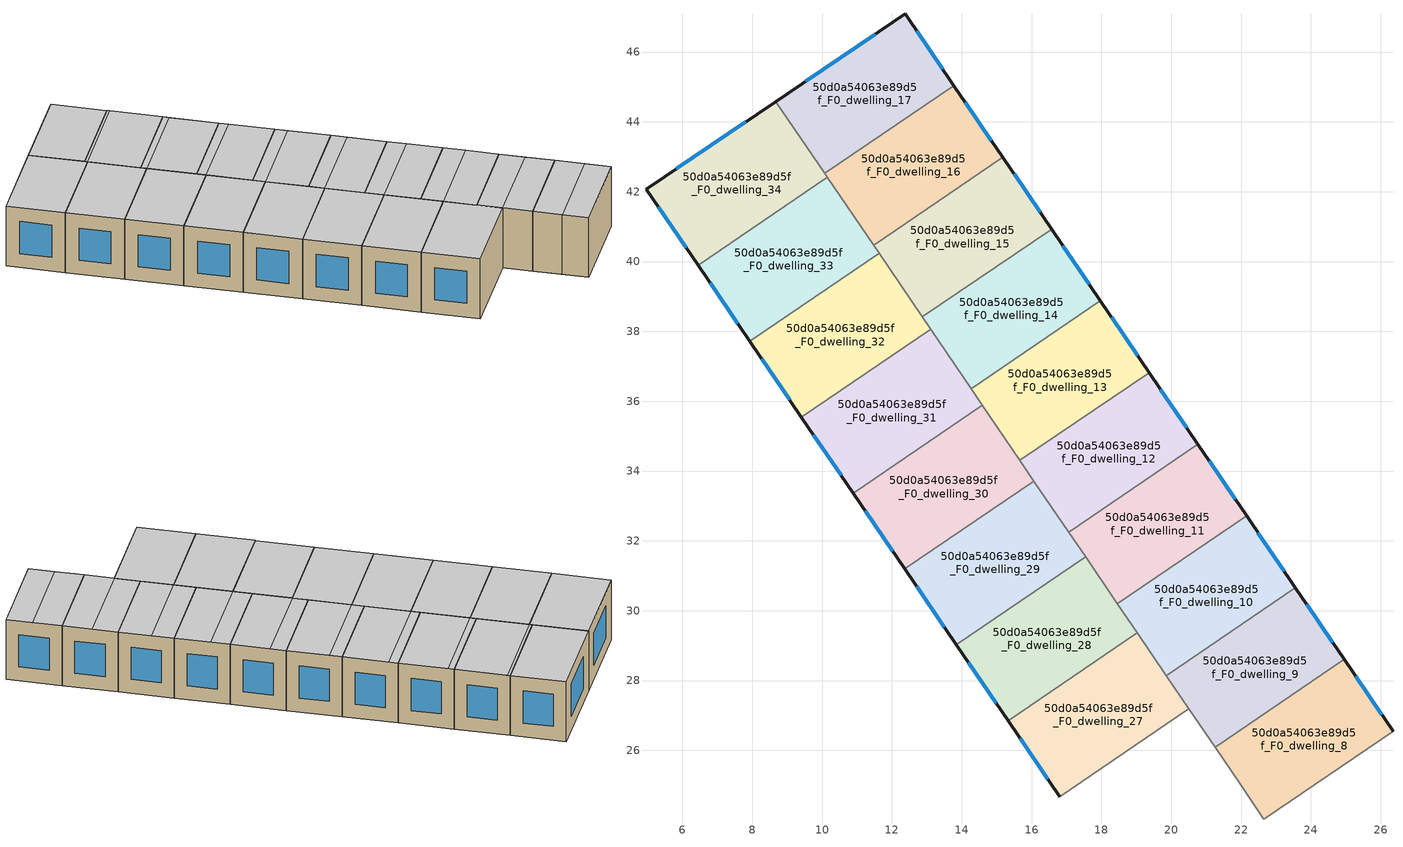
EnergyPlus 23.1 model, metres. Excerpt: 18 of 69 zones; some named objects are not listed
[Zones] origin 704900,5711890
50d0a54063e89d5f_F0_dwelling_10
 floor ground (EU_floor_Construction): 22.16,32.71 23.56,30.66 19.86,28.14 18.46,30.2 z0
 wall outside (EU_wall_Construction): 23.56,30.66 22.16,32.71 z0:3
 wall to 50d0a54063e89d5f_F0_dwelling_11 (EU_wall_Construction): 22.16,32.71 18.46,30.2 z0:3
 wall to 50d0a54063e89d5f_F0_dwelling_9 (EU_wall_Construction): 19.86,28.14 23.56,30.66 z0:3
 wall to 50d0a54063e89d5f_F0_dwelling_27 (EU_wall_Construction): 19.03,29.36 19.86,28.14 z0:3
 wall to 50d0a54063e89d5f_F0_dwelling_28 (EU_wall_Construction): 18.46,30.2 19.03,29.36 z0:3
 window (EU_Window_Construction): 23.24,31.13 22.49,32.24 z0.69:2.31
 ceiling adiabatic (EU_roof_Construction): 23.56,30.66 22.73,31.87 19.03,29.36 19.86,28.14 z3
 ceiling to 50d0a54063e89d5f_F1_dwelling_21 (EU_floor_Construction): 22.73,31.87 22.16,32.71 18.46,30.2 19.03,29.36 z3
50d0a54063e89d5f_F0_dwelling_11
 floor ground (EU_floor_Construction): 20.77,34.77 22.16,32.71 18.46,30.2 17.06,32.25 z0
 wall outside (EU_wall_Construction): 22.16,32.71 20.77,34.77 z0:3
 wall to 50d0a54063e89d5f_F0_dwelling_12 (EU_wall_Construction): 20.77,34.77 17.06,32.25 z0:3
 wall to 50d0a54063e89d5f_F0_dwelling_28 (EU_wall_Construction): 17.55,31.54 18.46,30.2 z0:3
 wall to 50d0a54063e89d5f_F0_dwelling_29 (EU_wall_Construction): 17.06,32.25 17.55,31.54 z0:3
 window (EU_Window_Construction): 21.84,33.19 21.09,34.29 z0.69:2.31
 ceiling to 50d0a54063e89d5f_F1_dwelling_21 (EU_floor_Construction): 22.16,32.71 21.25,34.05 17.55,31.53 18.46,30.2 z3
 ceiling to 50d0a54063e89d5f_F1_dwelling_23 (EU_floor_Construction): 21.25,34.05 20.76,34.77 17.06,32.25 17.55,31.53 z3
50d0a54063e89d5f_F0_dwelling_12
 floor ground (EU_floor_Construction): 19.37,36.82 20.77,34.77 17.06,32.25 15.67,34.31 z0
 wall outside (EU_wall_Construction): 20.77,34.77 19.37,36.82 z0:3
 wall to 50d0a54063e89d5f_F0_dwelling_13 (EU_wall_Construction): 19.37,36.82 15.67,34.31 z0:3
 wall to 50d0a54063e89d5f_F0_dwelling_29 (EU_wall_Construction): 16.07,33.71 17.06,32.25 z0:3
 wall to 50d0a54063e89d5f_F0_dwelling_30 (EU_wall_Construction): 15.67,34.31 16.07,33.71 z0:3
 window (EU_Window_Construction): 20.44,35.24 19.69,36.35 z0.69:2.31
 ceiling to 50d0a54063e89d5f_F1_dwelling_23 (EU_floor_Construction): 20.76,34.77 19.77,36.22 16.07,33.71 17.06,32.25 z3
 ceiling to 50d0a54063e89d5f_F1_dwelling_25 (EU_floor_Construction): 19.77,36.22 19.37,36.82 15.67,34.31 16.07,33.71 z3
50d0a54063e89d5f_F0_dwelling_13
 floor ground (EU_floor_Construction): 17.97,38.88 19.37,36.82 15.67,34.31 14.27,36.36 z0
 wall outside (EU_wall_Construction): 19.37,36.82 17.97,38.88 z0:3
 wall to 50d0a54063e89d5f_F0_dwelling_14 (EU_wall_Construction): 17.97,38.88 14.27,36.36 z0:3
 wall to 50d0a54063e89d5f_F0_dwelling_30 (EU_wall_Construction): 14.59,35.89 15.67,34.31 z0:3
 wall to 50d0a54063e89d5f_F0_dwelling_31 (EU_wall_Construction): 14.27,36.36 14.59,35.89 z0:3
 window (EU_Window_Construction): 19.04,37.3 18.29,38.4 z0.69:2.31
 ceiling to 50d0a54063e89d5f_F1_dwelling_25 (EU_floor_Construction): 19.37,36.82 18.3,38.4 14.6,35.88 15.67,34.31 z3
 ceiling to 50d0a54063e89d5f_F1_dwelling_27 (EU_floor_Construction): 18.3,38.4 17.97,38.88 14.27,36.36 14.6,35.88 z3
50d0a54063e89d5f_F0_dwelling_14
 floor ground (EU_floor_Construction): 16.57,40.93 17.97,38.88 14.27,36.36 12.87,38.42 z0
 wall outside (EU_wall_Construction): 17.97,38.88 16.57,40.93 z0:3
 wall to 50d0a54063e89d5f_F0_dwelling_15 (EU_wall_Construction): 16.57,40.93 12.87,38.42 z0:3
 wall to 50d0a54063e89d5f_F0_dwelling_31 (EU_wall_Construction): 13.11,38.06 14.27,36.36 z0:3
 wall to 50d0a54063e89d5f_F0_dwelling_32 (EU_wall_Construction): 12.87,38.42 13.11,38.06 z0:3
 window (EU_Window_Construction): 17.65,39.35 16.9,40.46 z0.69:2.31
 ceiling to 50d0a54063e89d5f_F1_dwelling_27 (EU_floor_Construction): 17.97,38.88 16.82,40.57 13.12,38.06 14.27,36.36 z3
 ceiling to 50d0a54063e89d5f_F1_dwelling_29 (EU_floor_Construction): 16.82,40.57 16.57,40.93 12.87,38.42 13.12,38.06 z3
50d0a54063e89d5f_F0_dwelling_15
 floor ground (EU_floor_Construction): 15.18,42.99 16.57,40.93 12.87,38.42 11.48,40.47 z0
 wall outside (EU_wall_Construction): 16.57,40.93 15.18,42.99 z0:3
 wall to 50d0a54063e89d5f_F0_dwelling_16 (EU_wall_Construction): 15.18,42.99 11.48,40.47 z0:3
 wall to 50d0a54063e89d5f_F0_dwelling_32 (EU_wall_Construction): 11.63,40.24 12.87,38.42 z0:3
 wall to 50d0a54063e89d5f_F0_dwelling_33 (EU_wall_Construction): 11.48,40.47 11.63,40.24 z0:3
 window (EU_Window_Construction): 16.25,41.41 15.5,42.51 z0.69:2.31
 ceiling to 50d0a54063e89d5f_F1_dwelling_29 (EU_floor_Construction): 16.57,40.93 15.34,42.75 11.64,40.23 12.87,38.42 z3
 ceiling adiabatic (EU_roof_Construction): 15.34,42.75 15.18,42.99 11.48,40.47 11.64,40.23 z3
50d0a54063e89d5f_F0_dwelling_16
 floor ground (EU_floor_Construction): 13.78,45.04 15.18,42.99 11.48,40.47 10.08,42.52 z0
 wall outside (EU_wall_Construction): 15.18,42.99 13.78,45.04 z0:3
 wall to 50d0a54063e89d5f_F0_dwelling_17 (EU_wall_Construction): 13.78,45.04 10.08,42.52 z0:3
 wall to 50d0a54063e89d5f_F0_dwelling_33 (EU_wall_Construction): 10.16,42.41 11.48,40.47 z0:3
 wall to 50d0a54063e89d5f_F0_dwelling_34 (EU_wall_Construction): 10.08,42.52 10.16,42.41 z0:3
 window (EU_Window_Construction): 14.85,43.46 14.1,44.56 z0.69:2.31
 ceiling adiabatic (EU_roof_Construction): 15.18,42.99 13.86,44.92 10.16,42.41 11.48,40.47 z3
 ceiling to 50d0a54063e89d5f_F1_dwelling_33 (EU_floor_Construction): 13.86,44.92 13.78,45.04 10.08,42.52 10.16,42.41 z3
50d0a54063e89d5f_F0_dwelling_17
 floor ground (EU_floor_Construction): 12.38,47.09 13.78,45.04 10.08,42.52 8.68,44.58 z0
 wall outside (EU_wall_Construction): 13.78,45.04 12.38,47.09 8.68,44.58 z0:3
 wall to 50d0a54063e89d5f_F0_dwelling_34 (EU_wall_Construction): 8.68,44.58 10.08,42.52 z0:3
 window (EU_Window_Construction): 11.53,46.51 9.54,45.16 / 13.46,45.51 12.71,46.62 z0.69:2.31
 ceiling adiabatic (EU_roof_Construction): 13.78,45.04 12.38,47.09 8.68,44.58 10.08,42.52 z3
50d0a54063e89d5f_F0_dwelling_27
 floor ground (EU_floor_Construction): 19.03,29.37 20.51,27.19 16.81,24.67 15.33,26.85 z0
 wall outside (EU_wall_Construction): 15.33,26.85 16.81,24.67 z0:3
 wall to 50d0a54063e89d5f_F0_dwelling_28 (EU_wall_Construction): 19.03,29.37 15.33,26.85 z0:3
 wall to 50d0a54063e89d5f_F0_dwelling_26 (EU_wall_Construction): 16.81,24.67 20.51,27.19 z0:3
 wall to 50d0a54063e89d5f_F0_dwelling_9 (EU_wall_Construction): 20.51,27.19 19.86,28.14 z0:3
 window (EU_Window_Construction): 15.67,26.34 16.46,25.18 z0.69:2.31
 ceiling adiabatic (EU_roof_Construction): 20.51,27.19 19.03,29.36 15.33,26.84 16.81,24.67 z3
 roof outside (EU_roof_Construction): 20.16,27.7 19.03,29.37 15.33,26.84 19.03,29.36 z3
50d0a54063e89d5f_F0_dwelling_28
 floor ground (EU_floor_Construction): 17.55,31.54 19.03,29.37 15.33,26.85 13.85,29.02 z0
 wall outside (EU_wall_Construction): 13.85,29.02 15.33,26.85 z0:3
 wall to 50d0a54063e89d5f_F0_dwelling_29 (EU_wall_Construction): 17.55,31.54 13.85,29.02 z0:3
 window (EU_Window_Construction): 14.19,28.52 14.99,27.35 z0.69:2.31
 ceiling to 50d0a54063e89d5f_F1_dwelling_20 (EU_floor_Construction): 19.03,29.36 17.55,31.53 13.85,29.02 15.33,26.85 z3
50d0a54063e89d5f_F0_dwelling_29
 floor ground (EU_floor_Construction): 16.07,33.71 17.55,31.54 13.85,29.02 12.37,31.2 z0
 wall outside (EU_wall_Construction): 12.37,31.2 13.85,29.02 z0:3
 wall to 50d0a54063e89d5f_F0_dwelling_30 (EU_wall_Construction): 16.07,33.71 12.37,31.2 z0:3
 window (EU_Window_Construction): 12.71,30.69 13.51,29.53 z0.69:2.31
 ceiling to 50d0a54063e89d5f_F1_dwelling_22 (EU_floor_Construction): 17.55,31.54 16.07,33.71 12.37,31.19 13.85,29.02 z3
50d0a54063e89d5f_F0_dwelling_30
 floor ground (EU_floor_Construction): 14.59,35.89 16.07,33.71 12.37,31.2 10.89,33.37 z0
 wall outside (EU_wall_Construction): 10.89,33.37 12.37,31.2 z0:3
 wall to 50d0a54063e89d5f_F0_dwelling_31 (EU_wall_Construction): 14.59,35.89 10.89,33.37 z0:3
 window (EU_Window_Construction): 11.23,32.87 12.03,31.7 z0.69:2.31
 ceiling to 50d0a54063e89d5f_F1_dwelling_24 (EU_floor_Construction): 16.07,33.71 14.59,35.88 10.89,33.37 12.37,31.2 z3
 roof outside (EU_roof_Construction): 12.37,31.2 10.89,33.37 14.59,35.89 10.89,33.37 z3
50d0a54063e89d5f_F0_dwelling_31
 floor ground (EU_floor_Construction): 13.11,38.06 14.59,35.89 10.89,33.37 9.41,35.55 z0
 wall outside (EU_wall_Construction): 9.41,35.55 10.89,33.37 z0:3
 wall to 50d0a54063e89d5f_F0_dwelling_32 (EU_wall_Construction): 13.11,38.06 9.41,35.55 z0:3
 window (EU_Window_Construction): 9.75,35.04 10.55,33.87 z0.69:2.31
 ceiling to 50d0a54063e89d5f_F1_dwelling_26 (EU_floor_Construction): 14.59,35.89 13.12,38.06 9.42,35.54 10.89,33.37 z3
50d0a54063e89d5f_F0_dwelling_32
 floor ground (EU_floor_Construction): 11.63,40.24 13.11,38.06 9.41,35.55 7.93,37.72 z0
 wall outside (EU_wall_Construction): 7.93,37.72 9.41,35.55 z0:3
 wall to 50d0a54063e89d5f_F0_dwelling_33 (EU_wall_Construction): 11.63,40.24 7.93,37.72 z0:3
 window (EU_Window_Construction): 8.28,37.22 9.07,36.05 z0.69:2.31
 ceiling to 50d0a54063e89d5f_F1_dwelling_28 (EU_floor_Construction): 13.11,38.06 11.64,40.23 7.94,37.71 9.41,35.55 z3
50d0a54063e89d5f_F0_dwelling_33
 floor ground (EU_floor_Construction): 10.16,42.41 11.63,40.24 7.93,37.72 6.45,39.89 z0
 wall outside (EU_wall_Construction): 6.45,39.89 7.93,37.72 z0:3
 wall to 50d0a54063e89d5f_F0_dwelling_34 (EU_wall_Construction): 10.16,42.41 6.45,39.89 z0:3
 window (EU_Window_Construction): 6.8,39.39 7.59,38.22 z0.69:2.31
 ceiling to 50d0a54063e89d5f_F1_dwelling_30 (EU_floor_Construction): 11.63,40.24 10.16,42.41 6.46,39.89 7.93,37.72 z3
50d0a54063e89d5f_F0_dwelling_34
 floor ground (EU_floor_Construction): 8.68,44.58 10.16,42.41 6.45,39.89 4.97,42.07 z0
 wall outside (EU_wall_Construction): 8.68,44.58 4.97,42.07 6.45,39.89 z0:3
 window (EU_Window_Construction): 5.32,41.57 6.11,40.4 / 7.82,44 5.83,42.65 z0.69:2.31
 ceiling adiabatic (EU_roof_Construction): 10.15,42.41 8.67,44.58 4.97,42.07 6.45,39.89 z3
50d0a54063e89d5f_F0_dwelling_8
 floor ground (EU_floor_Construction): 24.96,28.61 26.35,26.55 22.65,24.03 21.26,26.09 z0
 wall outside (EU_wall_Construction): 26.35,26.55 24.96,28.61 z0:3
 wall to 50d0a54063e89d5f_F0_dwelling_9 (EU_wall_Construction): 24.96,28.61 21.26,26.09 z0:3
 wall to 50d0a54063e89d5f_F0_dwelling_7 (EU_wall_Construction): 22.65,24.03 26.35,26.55 z0:3
 wall to 50d0a54063e89d5f_F0_dwelling_26 (EU_wall_Construction): 21.26,26.09 21.99,25.01 z0:3
 wall to 50d0a54063e89d5f_F0_dwelling_25 (EU_wall_Construction): 21.99,25.01 22.65,24.03 z0:3
 window (EU_Window_Construction): 26.03,27.03 25.28,28.13 z0.69:2.31
 ceiling to 50d0a54063e89d5f_F1_dwelling_17 (EU_floor_Construction): 25.69,27.52 24.96,28.6 21.26,26.09 21.99,25.01 z3
 ceiling to 50d0a54063e89d5f_F1_dwelling_15 (EU_floor_Construction): 26.35,26.55 25.69,27.52 21.99,25.01 22.65,24.03 z3
50d0a54063e89d5f_F0_dwelling_9
 floor ground (EU_floor_Construction): 23.56,30.66 24.96,28.61 21.26,26.09 19.86,28.14 z0
 wall outside (EU_wall_Construction): 24.96,28.61 23.56,30.66 z0:3
 wall to 50d0a54063e89d5f_F0_dwelling_26 (EU_wall_Construction): 20.51,27.19 21.26,26.09 z0:3
 window (EU_Window_Construction): 24.63,29.08 23.88,30.18 z0.69:2.31
 ceiling to 50d0a54063e89d5f_F1_dwelling_17 (EU_floor_Construction): 24.96,28.61 24.21,29.7 20.51,27.18 21.26,26.09 z3
 ceiling adiabatic (EU_roof_Construction): 24.21,29.7 23.56,30.66 19.86,28.14 20.51,27.18 z3
[Building]
EU S2 Campaign: North Axis=0; Terrain=City; Solar Distribution=FullExterior
[Site:Location]
London: Latitude=51.5; Longitude=-0.5; Time Zone=0; Elevation=25
[SizingPeriod:WeatherFileDays]
AnnualSizingPeriod: Begin Month=1; Begin Day of Month=1; End Month=12; End Day of Month=31; Day of Week for Start Day=Monday; Use Weather File Daylight Saving Period=No; Use Weather File Rain and Snow Indicators=No
[MATERIAL]
EU_InternalMass_Material: Roughness=MediumRough; Thickness=0.1; Conductivity=1; Density=1800; Specific Heat=900; Thermal Absorptance=0.9; Solar Absorptance=0.7; Visible Absorptance=0.7
[MATERIAL:NOMASS] Roughness=MediumRough; Thermal Absorptance=0.9; Solar Absorptance=0.7; Visible Absorptance=0.7
Name | Thermal Resistance
EU_wall_NoMass | 0.635353
EU_roof_NoMass | 0.675062
EU_floor_NoMass | 1.96382
[WINDOWMATERIAL:SIMPLEGLAZINGSYSTEM]
EU_Window_SimpleGlazing: UFactor=2.96269; Solar Heat Gain Coefficient=0.76; Visible Transmittance=0.76
[CONSTRUCTION]
EU_wall_Construction: EU_wall_NoMass
EU_roof_Construction: EU_roof_NoMass
EU_floor_Construction: EU_floor_NoMass
EU_InternalMass_Construction: EU_InternalMass_Material
EU_Window_Construction: EU_Window_SimpleGlazing
[ZONE] Type=1; Multiplier=1; Ceiling Height=autocalculate; Floor Area=autocalculate; Part of Total Floor Area=Yes
Name | Volume
50d0a54063e89d5f_F0_dwelling_10; 50d0a54063e89d5f_F0_dwelling_17 | 33.3442
50d0a54063e89d5f_F0_dwelling_11 | 33.3523
50d0a54063e89d5f_F0_dwelling_12; 50d0a54063e89d5f_F0_dwelling_8 | 33.3508
50d0a54063e89d5f_F0_dwelling_13 | 33.3633
50d0a54063e89d5f_F0_dwelling_14 | 33.3428
50d0a54063e89d5f_F0_dwelling_15; 50d0a54063e89d5f_F0_dwelling_16; 50d0a54063e89d5f_F0_dwelling_9 | 33.3516
50d0a54063e89d5f_F0_dwelling_27 | 35.3027
50d0a54063e89d5f_F0_dwelling_28 | 35.3181
50d0a54063e89d5f_F0_dwelling_29 | 35.3057
50d0a54063e89d5f_F0_dwelling_30 | 35.3071
50d0a54063e89d5f_F0_dwelling_31 | 35.3167
50d0a54063e89d5f_F0_dwelling_32 | 35.302
50d0a54063e89d5f_F0_dwelling_33 | 35.3093
50d0a54063e89d5f_F0_dwelling_34 | 35.3086
[INTERNALMASS] Construction=EU_InternalMass_Construction
Name | Zone or ZoneList | Surface Area
50d0a54063e89d5f_F0_dwelling_8_EU_InternalMass | 50d0a54063e89d5f_F0_dwelling_8 | 11.1172
50d0a54063e89d5f_F0_dwelling_9_EU_InternalMass | 50d0a54063e89d5f_F0_dwelling_9 | 11.1172
50d0a54063e89d5f_F0_dwelling_10_EU_InternalMass | 50d0a54063e89d5f_F0_dwelling_10 | 11.1147
50d0a54063e89d5f_F0_dwelling_11_EU_InternalMass | 50d0a54063e89d5f_F0_dwelling_11 | 11.1172
50d0a54063e89d5f_F0_dwelling_12_EU_InternalMass | 50d0a54063e89d5f_F0_dwelling_12 | 11.1172
50d0a54063e89d5f_F0_dwelling_13_EU_InternalMass | 50d0a54063e89d5f_F0_dwelling_13 | 11.1209
50d0a54063e89d5f_F0_dwelling_14_EU_InternalMass | 50d0a54063e89d5f_F0_dwelling_14 | 11.1147
50d0a54063e89d5f_F0_dwelling_15_EU_InternalMass | 50d0a54063e89d5f_F0_dwelling_15 | 11.1172
50d0a54063e89d5f_F0_dwelling_16_EU_InternalMass | 50d0a54063e89d5f_F0_dwelling_16 | 11.1172
50d0a54063e89d5f_F0_dwelling_17_EU_InternalMass | 50d0a54063e89d5f_F0_dwelling_17 | 11.1146
50d0a54063e89d5f_F0_dwelling_27_EU_InternalMass | 50d0a54063e89d5f_F0_dwelling_27 | 11.7676
50d0a54063e89d5f_F0_dwelling_28_EU_InternalMass | 50d0a54063e89d5f_F0_dwelling_28 | 11.7725
50d0a54063e89d5f_F0_dwelling_29_EU_InternalMass | 50d0a54063e89d5f_F0_dwelling_29 | 11.7686
50d0a54063e89d5f_F0_dwelling_30_EU_InternalMass | 50d0a54063e89d5f_F0_dwelling_30 | 11.7686
50d0a54063e89d5f_F0_dwelling_31_EU_InternalMass | 50d0a54063e89d5f_F0_dwelling_31 | 11.7721
50d0a54063e89d5f_F0_dwelling_32_EU_InternalMass | 50d0a54063e89d5f_F0_dwelling_32 | 11.7673
50d0a54063e89d5f_F0_dwelling_33_EU_InternalMass | 50d0a54063e89d5f_F0_dwelling_33 | 11.7699
50d0a54063e89d5f_F0_dwelling_34_EU_InternalMass | 50d0a54063e89d5f_F0_dwelling_34 | 11.7694
[OTHEREQUIPMENT] Fuel Type=Electricity; Design Level Calculation Method=Watts/Area; Power per Zone Floor Area=1; Fraction Latent=0; Fraction Radiant=0; Fraction Lost=0; Carbon Dioxide Generation Rate=0; EndUse Subcategory=EU_Step8_InternalGains
Name | Zone or ZoneList or Space or SpaceList | Schedule
EU_Step8_InternalGain_50d0a54063e89d5f_F0_dwelling_8_f000 | 50d0a54063e89d5f_F0_dwelling_8 | EU_Step8_GainSchedule_50d0a54063e89d5f_F0_dwelling_8_f000
EU_Step8_InternalGain_50d0a54063e89d5f_F0_dwelling_9_f000 | 50d0a54063e89d5f_F0_dwelling_9 | EU_Step8_GainSchedule_50d0a54063e89d5f_F0_dwelling_9_f000
EU_Step8_InternalGain_50d0a54063e89d5f_F0_dwelling_10_f000 | 50d0a54063e89d5f_F0_dwelling_10 | EU_Step8_GainSchedule_50d0a54063e89d5f_F0_dwelling_10_f000
EU_Step8_InternalGain_50d0a54063e89d5f_F0_dwelling_11_f000 | 50d0a54063e89d5f_F0_dwelling_11 | EU_Step8_GainSchedule_50d0a54063e89d5f_F0_dwelling_11_f000
EU_Step8_InternalGain_50d0a54063e89d5f_F0_dwelling_12_f000 | 50d0a54063e89d5f_F0_dwelling_12 | EU_Step8_GainSchedule_50d0a54063e89d5f_F0_dwelling_12_f000
EU_Step8_InternalGain_50d0a54063e89d5f_F0_dwelling_13_f000 | 50d0a54063e89d5f_F0_dwelling_13 | EU_Step8_GainSchedule_50d0a54063e89d5f_F0_dwelling_13_f000
EU_Step8_InternalGain_50d0a54063e89d5f_F0_dwelling_14_f000 | 50d0a54063e89d5f_F0_dwelling_14 | EU_Step8_GainSchedule_50d0a54063e89d5f_F0_dwelling_14_f000
EU_Step8_InternalGain_50d0a54063e89d5f_F0_dwelling_15_f000 | 50d0a54063e89d5f_F0_dwelling_15 | EU_Step8_GainSchedule_50d0a54063e89d5f_F0_dwelling_15_f000
EU_Step8_InternalGain_50d0a54063e89d5f_F0_dwelling_16_f000 | 50d0a54063e89d5f_F0_dwelling_16 | EU_Step8_GainSchedule_50d0a54063e89d5f_F0_dwelling_16_f000
EU_Step8_InternalGain_50d0a54063e89d5f_F0_dwelling_17_f000 | 50d0a54063e89d5f_F0_dwelling_17 | EU_Step8_GainSchedule_50d0a54063e89d5f_F0_dwelling_17_f000
EU_Step8_InternalGain_50d0a54063e89d5f_F0_dwelling_27_f000 | 50d0a54063e89d5f_F0_dwelling_27 | EU_Step8_GainSchedule_50d0a54063e89d5f_F0_dwelling_27_f000
EU_Step8_InternalGain_50d0a54063e89d5f_F0_dwelling_28_f000 | 50d0a54063e89d5f_F0_dwelling_28 | EU_Step8_GainSchedule_50d0a54063e89d5f_F0_dwelling_28_f000
EU_Step8_InternalGain_50d0a54063e89d5f_F0_dwelling_29_f000 | 50d0a54063e89d5f_F0_dwelling_29 | EU_Step8_GainSchedule_50d0a54063e89d5f_F0_dwelling_29_f000
EU_Step8_InternalGain_50d0a54063e89d5f_F0_dwelling_30_f000 | 50d0a54063e89d5f_F0_dwelling_30 | EU_Step8_GainSchedule_50d0a54063e89d5f_F0_dwelling_30_f000
EU_Step8_InternalGain_50d0a54063e89d5f_F0_dwelling_31_f000 | 50d0a54063e89d5f_F0_dwelling_31 | EU_Step8_GainSchedule_50d0a54063e89d5f_F0_dwelling_31_f000
EU_Step8_InternalGain_50d0a54063e89d5f_F0_dwelling_32_f000 | 50d0a54063e89d5f_F0_dwelling_32 | EU_Step8_GainSchedule_50d0a54063e89d5f_F0_dwelling_32_f000
EU_Step8_InternalGain_50d0a54063e89d5f_F0_dwelling_33_f000 | 50d0a54063e89d5f_F0_dwelling_33 | EU_Step8_GainSchedule_50d0a54063e89d5f_F0_dwelling_33_f000
EU_Step8_InternalGain_50d0a54063e89d5f_F0_dwelling_34_f000 | 50d0a54063e89d5f_F0_dwelling_34 | EU_Step8_GainSchedule_50d0a54063e89d5f_F0_dwelling_34_f000
[ZONEVENTILATION:DESIGNFLOWRATE] Schedule=EU_AlwaysOn; Design Flow Rate Calculation Method=AirChanges/Hour; Air Changes per Hour=0.555504; Ventilation Type=Natural; Fan Pressure Rise=0; Fan Total Efficiency=1; Constant Term Coefficient=1; Temperature Term Coefficient=0; Velocity Term Coefficient=0; Velocity Squared Term Coefficient=0; Minimum Indoor Temperature=-100; Maximum Indoor Temperature=100; Delta Temperature=-100; Minimum Outdoor Temperature=-100; Maximum Outdoor Temperature=100; Maximum Wind Speed=40
Name | Zone or ZoneList or Space or SpaceList
EU_ConstantAir_50d0a54063e89d5f_F0_dwelling_8 | 50d0a54063e89d5f_F0_dwelling_8
EU_ConstantAir_50d0a54063e89d5f_F0_dwelling_9 | 50d0a54063e89d5f_F0_dwelling_9
EU_ConstantAir_50d0a54063e89d5f_F0_dwelling_10 | 50d0a54063e89d5f_F0_dwelling_10
EU_ConstantAir_50d0a54063e89d5f_F0_dwelling_11 | 50d0a54063e89d5f_F0_dwelling_11
EU_ConstantAir_50d0a54063e89d5f_F0_dwelling_12 | 50d0a54063e89d5f_F0_dwelling_12
EU_ConstantAir_50d0a54063e89d5f_F0_dwelling_13 | 50d0a54063e89d5f_F0_dwelling_13
EU_ConstantAir_50d0a54063e89d5f_F0_dwelling_14 | 50d0a54063e89d5f_F0_dwelling_14
EU_ConstantAir_50d0a54063e89d5f_F0_dwelling_15 | 50d0a54063e89d5f_F0_dwelling_15
EU_ConstantAir_50d0a54063e89d5f_F0_dwelling_16 | 50d0a54063e89d5f_F0_dwelling_16
EU_ConstantAir_50d0a54063e89d5f_F0_dwelling_17 | 50d0a54063e89d5f_F0_dwelling_17
EU_ConstantAir_50d0a54063e89d5f_F0_dwelling_27 | 50d0a54063e89d5f_F0_dwelling_27
EU_ConstantAir_50d0a54063e89d5f_F0_dwelling_28 | 50d0a54063e89d5f_F0_dwelling_28
EU_ConstantAir_50d0a54063e89d5f_F0_dwelling_29 | 50d0a54063e89d5f_F0_dwelling_29
EU_ConstantAir_50d0a54063e89d5f_F0_dwelling_30 | 50d0a54063e89d5f_F0_dwelling_30
EU_ConstantAir_50d0a54063e89d5f_F0_dwelling_31 | 50d0a54063e89d5f_F0_dwelling_31
EU_ConstantAir_50d0a54063e89d5f_F0_dwelling_32 | 50d0a54063e89d5f_F0_dwelling_32
EU_ConstantAir_50d0a54063e89d5f_F0_dwelling_33 | 50d0a54063e89d5f_F0_dwelling_33
EU_ConstantAir_50d0a54063e89d5f_F0_dwelling_34 | 50d0a54063e89d5f_F0_dwelling_34
[HVACTEMPLATE:ZONE:IDEALLOADSAIRSYSTEM] System Availability Schedule=EU_AlwaysOn; Maximum Heating Supply Air Temperature=50; Minimum Cooling Supply Air Temperature=13; Maximum Heating Supply Air Humidity Ratio=0.0156; Minimum Cooling Supply Air Humidity Ratio=0.0077; Heating Limit=NoLimit; Cooling Limit=NoLimit; Heating Availability Schedule=EU_AlwaysOn; Cooling Availability Schedule=EU_CoolingOff; Dehumidification Control Type=ConstantSensibleHeatRatio; Cooling Sensible Heat Ratio=0.7; Dehumidification Setpoint=60; Humidification Control Type=None; Humidification Setpoint=30; Outdoor Air Method=None; Outdoor Air Flow Rate per Person=0.00944; Outdoor Air Flow Rate per Zone Floor Area=0; Outdoor Air Flow Rate per Zone=0; Demand Controlled Ventilation Type=None; Outdoor Air Economizer Type=NoEconomizer; Heat Recovery Type=None; Sensible Heat Recovery Effectiveness=0.7; Latent Heat Recovery Effectiveness=0.65
Name | Template Thermostat
50d0a54063e89d5f_F0_dwelling_8 | EU_HeatOnly_50d0a54063e89d5f_F0_dwelling_8
50d0a54063e89d5f_F0_dwelling_9 | EU_HeatOnly_50d0a54063e89d5f_F0_dwelling_9
50d0a54063e89d5f_F0_dwelling_10 | EU_HeatOnly_50d0a54063e89d5f_F0_dwelling_10
50d0a54063e89d5f_F0_dwelling_11 | EU_HeatOnly_50d0a54063e89d5f_F0_dwelling_11
50d0a54063e89d5f_F0_dwelling_12 | EU_HeatOnly_50d0a54063e89d5f_F0_dwelling_12
50d0a54063e89d5f_F0_dwelling_13 | EU_HeatOnly_50d0a54063e89d5f_F0_dwelling_13
50d0a54063e89d5f_F0_dwelling_14 | EU_HeatOnly_50d0a54063e89d5f_F0_dwelling_14
50d0a54063e89d5f_F0_dwelling_15 | EU_HeatOnly_50d0a54063e89d5f_F0_dwelling_15
50d0a54063e89d5f_F0_dwelling_16 | EU_HeatOnly_50d0a54063e89d5f_F0_dwelling_16
50d0a54063e89d5f_F0_dwelling_17 | EU_HeatOnly_50d0a54063e89d5f_F0_dwelling_17
50d0a54063e89d5f_F0_dwelling_27 | EU_HeatOnly_50d0a54063e89d5f_F0_dwelling_27
50d0a54063e89d5f_F0_dwelling_28 | EU_HeatOnly_50d0a54063e89d5f_F0_dwelling_28
50d0a54063e89d5f_F0_dwelling_29 | EU_HeatOnly_50d0a54063e89d5f_F0_dwelling_29
50d0a54063e89d5f_F0_dwelling_30 | EU_HeatOnly_50d0a54063e89d5f_F0_dwelling_30
50d0a54063e89d5f_F0_dwelling_31 | EU_HeatOnly_50d0a54063e89d5f_F0_dwelling_31
50d0a54063e89d5f_F0_dwelling_32 | EU_HeatOnly_50d0a54063e89d5f_F0_dwelling_32
50d0a54063e89d5f_F0_dwelling_33 | EU_HeatOnly_50d0a54063e89d5f_F0_dwelling_33
50d0a54063e89d5f_F0_dwelling_34 | EU_HeatOnly_50d0a54063e89d5f_F0_dwelling_34
[SIZING:ZONE] Zone Cooling Design Supply Air Temperature Input Method=SupplyAirTemperature; Zone Cooling Design Supply Air Temperature=13; Zone Heating Design Supply Air Temperature Input Method=SupplyAirTemperature; Zone Heating Design Supply Air Temperature=50; Zone Cooling Design Supply Air Humidity Ratio=0.008; Zone Heating Design Supply Air Humidity Ratio=0.008; Cooling Design Air Flow Method=DesignDay; Cooling Design Air Flow Rate=0; Cooling Minimum Air Flow per Zone Floor Area=0.000762; Cooling Minimum Air Flow=0; Cooling Minimum Air Flow Fraction=0.2; Heating Design Air Flow Method=DesignDay; Heating Design Air Flow Rate=0; Heating Maximum Air Flow per Zone Floor Area=0.002032; Heating Maximum Air Flow=0.141576; Heating Maximum Air Flow Fraction=0.3; Account for Dedicated Outdoor Air System=No; Dedicated Outdoor Air System Control Strategy=NeutralSupplyAir; Dedicated Outdoor Air Low Setpoint Temperature for Design=autosize; Dedicated Outdoor Air High Setpoint Temperature for Design=autosize; Zone Load Sizing Method=Sensible Load Only No Latent Load; Zone Latent Cooling Design Supply Air Humidity Ratio Input Method=HumidityRatioDifference; Zone Cooling Design Supply Air Humidity Ratio Difference=0.005; Zone Latent Heating Design Supply Air Humidity Ratio Input Method=HumidityRatioDifference; Zone Humidification Design Supply Air Humidity Ratio Difference=0.005
50d0a54063e89d5f_F0_dwelling_8; 50d0a54063e89d5f_F0_dwelling_9; 50d0a54063e89d5f_F0_dwelling_10; 50d0a54063e89d5f_F0_dwelling_11; 50d0a54063e89d5f_F0_dwelling_12; 50d0a54063e89d5f_F0_dwelling_13; 50d0a54063e89d5f_F0_dwelling_14; 50d0a54063e89d5f_F0_dwelling_15; 50d0a54063e89d5f_F0_dwelling_16; 50d0a54063e89d5f_F0_dwelling_17; 50d0a54063e89d5f_F0_dwelling_27; 50d0a54063e89d5f_F0_dwelling_28; 50d0a54063e89d5f_F0_dwelling_29; 50d0a54063e89d5f_F0_dwelling_30; 50d0a54063e89d5f_F0_dwelling_31; 50d0a54063e89d5f_F0_dwelling_32; 50d0a54063e89d5f_F0_dwelling_33; 50d0a54063e89d5f_F0_dwelling_34
[SCHEDULE:CONSTANT]
Name | Hourly Value
EU_AlwaysOn | 1
EU_CoolingOff | 0
[SCHEDULE:FILE] Column Number=1; Rows to Skip at Top=0; Number of Hours of Data=8760; Column Separator=Comma; Interpolate to Timestep=No; Minutes per Item=60; Adjust Schedule for Daylight Savings=Yes
Name | File
EU_Step8_GainSchedule_50d0a54063e89d5f_F0_dwelling_8_f000 | ../../schedules/50d0a54063e89d5f/50d0a54063e89d5f_F0_dwelling_8_f000_gain.csv
EU_Step8_GainSchedule_50d0a54063e89d5f_F0_dwelling_9_f000 | ../../schedules/50d0a54063e89d5f/50d0a54063e89d5f_F0_dwelling_9_f000_gain.csv
EU_Step8_GainSchedule_50d0a54063e89d5f_F0_dwelling_10_f000 | ../../schedules/50d0a54063e89d5f/50d0a54063e89d5f_F0_dwelling_10_f000_gain.csv
EU_Step8_GainSchedule_50d0a54063e89d5f_F0_dwelling_11_f000 | ../../schedules/50d0a54063e89d5f/50d0a54063e89d5f_F0_dwelling_11_f000_gain.csv
EU_Step8_GainSchedule_50d0a54063e89d5f_F0_dwelling_12_f000 | ../../schedules/50d0a54063e89d5f/50d0a54063e89d5f_F0_dwelling_12_f000_gain.csv
EU_Step8_GainSchedule_50d0a54063e89d5f_F0_dwelling_13_f000 | ../../schedules/50d0a54063e89d5f/50d0a54063e89d5f_F0_dwelling_13_f000_gain.csv
EU_Step8_GainSchedule_50d0a54063e89d5f_F0_dwelling_14_f000 | ../../schedules/50d0a54063e89d5f/50d0a54063e89d5f_F0_dwelling_14_f000_gain.csv
EU_Step8_GainSchedule_50d0a54063e89d5f_F0_dwelling_15_f000 | ../../schedules/50d0a54063e89d5f/50d0a54063e89d5f_F0_dwelling_15_f000_gain.csv
EU_Step8_GainSchedule_50d0a54063e89d5f_F0_dwelling_16_f000 | ../../schedules/50d0a54063e89d5f/50d0a54063e89d5f_F0_dwelling_16_f000_gain.csv
EU_Step8_GainSchedule_50d0a54063e89d5f_F0_dwelling_17_f000 | ../../schedules/50d0a54063e89d5f/50d0a54063e89d5f_F0_dwelling_17_f000_gain.csv
EU_Step8_GainSchedule_50d0a54063e89d5f_F0_dwelling_27_f000 | ../../schedules/50d0a54063e89d5f/50d0a54063e89d5f_F0_dwelling_27_f000_gain.csv
EU_Step8_GainSchedule_50d0a54063e89d5f_F0_dwelling_28_f000 | ../../schedules/50d0a54063e89d5f/50d0a54063e89d5f_F0_dwelling_28_f000_gain.csv
EU_Step8_GainSchedule_50d0a54063e89d5f_F0_dwelling_29_f000 | ../../schedules/50d0a54063e89d5f/50d0a54063e89d5f_F0_dwelling_29_f000_gain.csv
EU_Step8_GainSchedule_50d0a54063e89d5f_F0_dwelling_30_f000 | ../../schedules/50d0a54063e89d5f/50d0a54063e89d5f_F0_dwelling_30_f000_gain.csv
EU_Step8_GainSchedule_50d0a54063e89d5f_F0_dwelling_31_f000 | ../../schedules/50d0a54063e89d5f/50d0a54063e89d5f_F0_dwelling_31_f000_gain.csv
EU_Step8_GainSchedule_50d0a54063e89d5f_F0_dwelling_32_f000 | ../../schedules/50d0a54063e89d5f/50d0a54063e89d5f_F0_dwelling_32_f000_gain.csv
EU_Step8_GainSchedule_50d0a54063e89d5f_F0_dwelling_33_f000 | ../../schedules/50d0a54063e89d5f/50d0a54063e89d5f_F0_dwelling_33_f000_gain.csv
EU_Step8_GainSchedule_50d0a54063e89d5f_F0_dwelling_34_f000 | ../../schedules/50d0a54063e89d5f/50d0a54063e89d5f_F0_dwelling_34_f000_gain.csv
